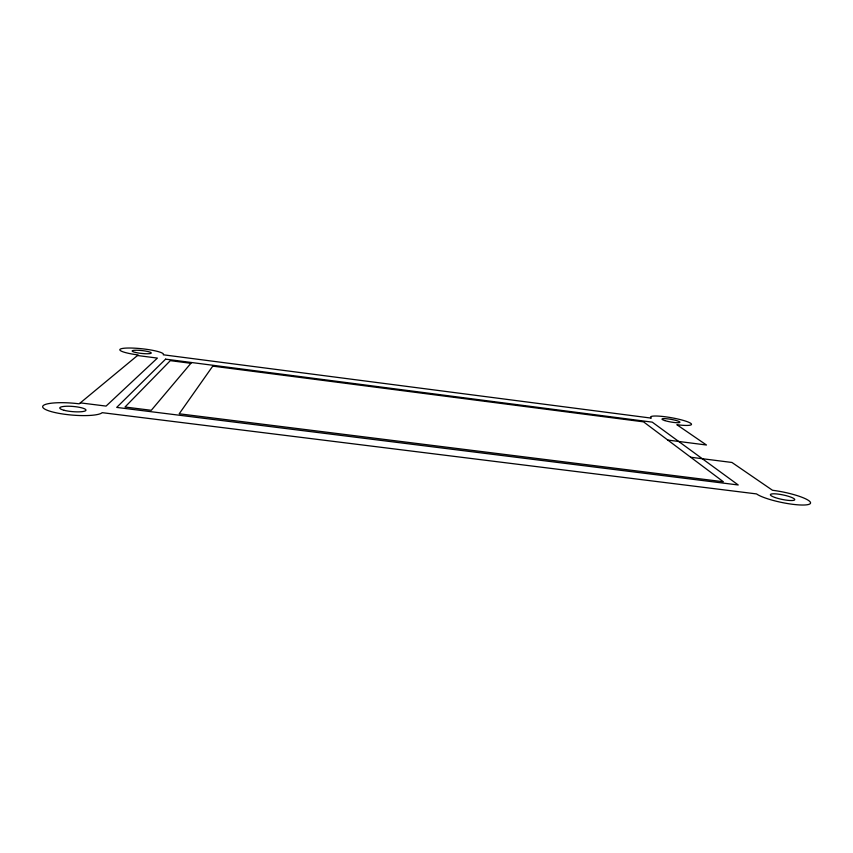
<?xml version="1.0" encoding="UTF-8"?>
<svg xmlns="http://www.w3.org/2000/svg" width="853" height="853" viewBox="0 0 853 853"><rect width="100%" height="100%" fill="white"/><g stroke="black" fill="none" stroke-linecap="round" stroke-linejoin="round"><path stroke-width="1.28" d="M80.321 402.872L106.071 406.092L157.4 358.089L137.493 355.52M690.685 457.24L731.938 462.465L772.498 490.272A28.437 5.246 11.7 0 1 808.708 500.583A28.437 5.246 11.7 0 1 792.544 504.283A28.437 5.246 11.7 0 1 756.558 493.919L102.147 412.66A30.132 5.971 4.8 0 1 66.683 414.526A30.132 5.971 4.8 0 1 43.3 405.538A30.132 5.971 4.8 0 1 79.18 403.821L138.175 354.955A21.933 3.295 6.1 0 1 120.092 349.272A21.933 3.295 6.1 0 1 144.871 349.101A21.933 3.295 6.1 0 1 163.232 354.784L651.297 418.119A20.771 3.028 10.1 0 1 665.468 416.797A20.771 3.028 10.1 0 1 690.674 423.291A20.771 3.028 10.1 0 1 676.834 424.698L706.465 445.01L667.792 440.063M212.749 366.129L179.194 413.79L723.355 481.753L643.535 421.851L212.749 366.129M190.891 363.303L151.29 410.304L125.007 407.02L170.323 360.648L190.891 363.303M165.61 359.156L116.69 407.414L738.229 484.973L652.246 422.139L165.61 359.156M775.078 497.523A12.443 2.292 11.7 0 0 794.633 499.911A12.443 2.292 11.7 0 0 777.968 494.09A12.443 2.292 11.7 0 0 775.078 497.523M664.839 420.593A9.084 1.322 10.1 0 0 679.681 422.502A9.084 1.322 10.1 0 0 668.389 418.94A9.084 1.322 10.1 0 0 664.839 420.593M64.114 410.293A13.179 2.612 4.8 0 0 85.716 410.613A13.179 2.612 4.8 0 0 68.741 406.231A13.179 2.612 4.8 0 0 64.114 410.293M135.744 352.502A9.596 1.439 6.1 0 0 151.152 353.217A9.596 1.439 6.1 0 0 138.271 350.284A9.596 1.439 6.1 0 0 135.744 352.502"/></g></svg>
